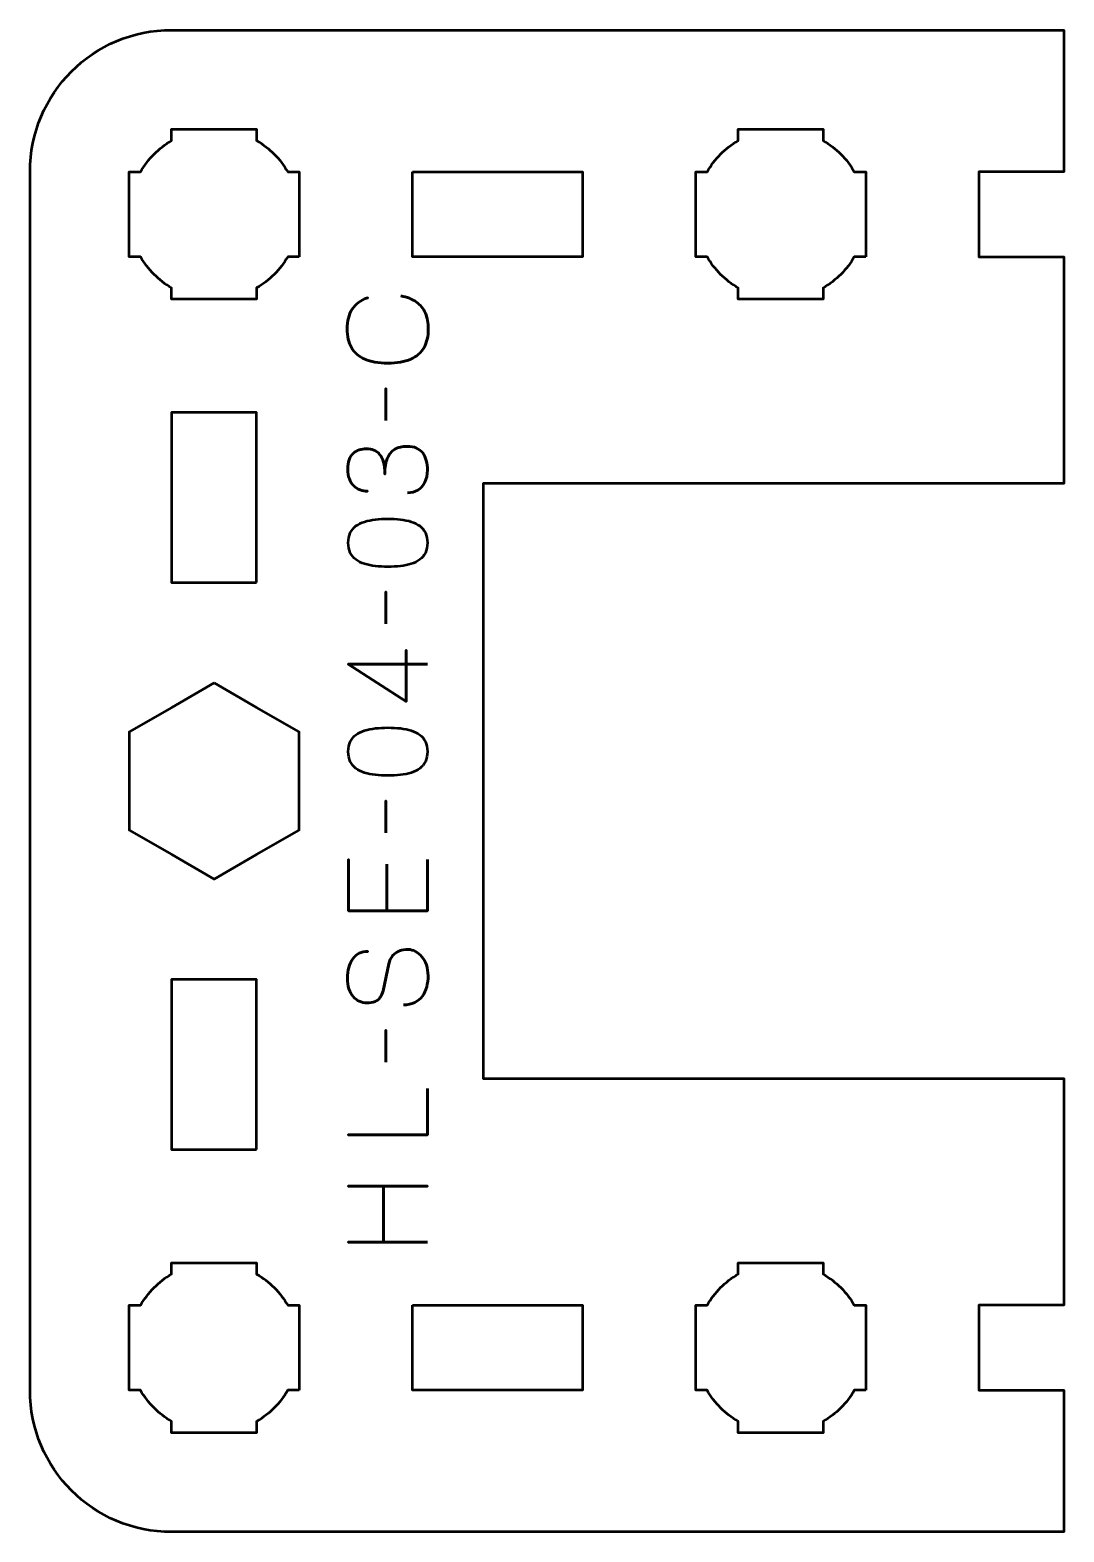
# Model space of a CAD drawing. Header units: centimetres. Extents: x -34.2 to 13.2, y -23.5 to -6.2.
# Drawn here: x -18.15 to -14.5, y -23.5 to -18.2 of the extents above; entities that cross this region are included whole.
import ezdxf

# ---------------------------------------------------------------- set-up
doc = ezdxf.new("R2010")
doc.units = ezdxf.units.CM
doc.header["$MEASUREMENT"] = 0
doc.layers.add('Layer 1', color=7, linetype='Continuous')

msp = doc.modelspace()

# ---------------------------------------------------------------- linework, layer by layer
at = {"layer": 'Layer 1', "lineweight": 53}
for points, knots in [([(-18.15001, -23.00009), (-18.14993, -23.27715), (-17.92686, -23.50003), (-17.64991, -23.50003), (-17.64991, -23.50003), (-17.64991, -23.50003), (-14.50006, -23.50003), (-14.50006, -23.50003), (-14.50006, -23.50003), (-14.50006, -23.50003), (-14.50006, -23.00008), (-14.50006, -23.00008), (-14.50006, -23.00008), (-14.50006, -23.00008), (-14.80005, -23.00008), (-14.80005, -23.00008), (-14.80005, -23.00008), (-14.80005, -23.00008), (-14.80005, -22.70008), (-14.80005, -22.70008), (-14.80005, -22.70008), (-14.80005, -22.70008), (-14.50006, -22.70008), (-14.50006, -22.70008), (-14.50006, -22.70008), (-14.50006, -22.70008), (-14.50006, -21.9), (-14.50006, -21.9), (-14.50006, -21.9), (-14.50006, -21.9), (-16.55001, -21.90001), (-16.55001, -21.90001), (-16.55001, -21.90001), (-16.55001, -21.90001), (-16.55001, -19.80002), (-16.55001, -19.80002), (-16.55001, -19.80002), (-16.55001, -19.80002), (-14.50006, -19.80001), (-14.50006, -19.80001), (-14.50006, -19.80001), (-14.50006, -19.80001), (-14.50006, -19.00008), (-14.50006, -19.00008), (-14.50006, -19.00008), (-14.50006, -19.00008), (-14.80005, -19.00008), (-14.80005, -19.00008), (-14.80005, -19.00008), (-14.80005, -19.00008), (-14.80005, -18.70008), (-14.80005, -18.70008), (-14.80005, -18.70008), (-14.80005, -18.70008), (-14.50006, -18.70008), (-14.50006, -18.70008), (-14.50006, -18.70008), (-14.50006, -18.70008), (-14.50006, -18.19999), (-14.50006, -18.19999), (-14.50006, -18.19999), (-14.50006, -18.19999), (-17.64991, -18.19999), (-17.64991, -18.19999), (-17.64991, -18.19999), (-17.92691, -18.19999), (-18.15001, -18.42308), (-18.15001, -18.70008), (-18.15001, -18.70008), (-18.15001, -18.70008), (-18.15001, -23.00009), (-18.15001, -23.00009)], [0, 0, 0, 0, 0.0555556, 0.0555556, 0.0555556, 0.0555556, 0.1111111, 0.1111111, 0.1111111, 0.1111111, 0.1666667, 0.1666667, 0.1666667, 0.1666667, 0.2222222, 0.2222222, 0.2222222, 0.2222222, 0.2777778, 0.2777778, 0.2777778, 0.2777778, 0.3333333, 0.3333333, 0.3333333, 0.3333333, 0.3888889, 0.3888889, 0.3888889, 0.3888889, 0.4444444, 0.4444444, 0.4444444, 0.4444444, 0.5, 0.5, 0.5, 0.5, 0.5555556, 0.5555556, 0.5555556, 0.5555556, 0.6111111, 0.6111111, 0.6111111, 0.6111111, 0.6666667, 0.6666667, 0.6666667, 0.6666667, 0.7222222, 0.7222222, 0.7222222, 0.7222222, 0.7777778, 0.7777778, 0.7777778, 0.7777778, 0.8333333, 0.8333333, 0.8333333, 0.8333333, 0.8888889, 0.8888889, 0.8888889, 0.8888889, 0.9444444, 0.9444444, 0.9444444, 0.9444444, 1, 1, 1, 1]), ([(-17.20006, -19.00008), (-17.20006, -19.00008), (-17.20006, -18.85156), (-17.20006, -18.85156), (-17.20006, -18.85156), (-17.20006, -18.85156), (-17.20004, -18.85001), (-17.20004, -18.85001), (-17.20004, -18.85001), (-17.20004, -18.85001), (-17.20006, -18.84846), (-17.20006, -18.84846), (-17.20006, -18.84846), (-17.20006, -18.84846), (-17.20006, -18.70008), (-17.20006, -18.70008), (-17.20006, -18.70008), (-17.20006, -18.70008), (-17.24015, -18.70008), (-17.24015, -18.70008), (-17.24015, -18.70008), (-17.2665, -18.65451), (-17.3045, -18.61653), (-17.35005, -18.59017), (-17.35005, -18.59017), (-17.35005, -18.59017), (-17.35005, -18.55008), (-17.35005, -18.55008), (-17.35005, -18.55008), (-17.35005, -18.55008), (-17.4941, -18.55008), (-17.4941, -18.55008), (-17.4941, -18.55008), (-17.4941, -18.55008), (-17.50004, -18.55002), (-17.50004, -18.55002), (-17.50004, -18.55002), (-17.50004, -18.55002), (-17.50598, -18.55008), (-17.50598, -18.55008), (-17.50598, -18.55008), (-17.50598, -18.55008), (-17.65005, -18.55008), (-17.65005, -18.55008), (-17.65005, -18.55008), (-17.65005, -18.55008), (-17.65005, -18.59015), (-17.65005, -18.59015), (-17.65005, -18.59015), (-17.69562, -18.61651), (-17.73361, -18.6545), (-17.75995, -18.70008), (-17.75995, -18.70008), (-17.75995, -18.70008), (-17.80005, -18.70008), (-17.80005, -18.70008), (-17.80005, -18.70008), (-17.80005, -18.70008), (-17.80005, -19.00008), (-17.80005, -19.00008), (-17.80005, -19.00008), (-17.80005, -19.00008), (-17.75986, -19.00008), (-17.75986, -19.00008), (-17.75986, -19.00008), (-17.73352, -19.04558), (-17.69556, -19.08352), (-17.65005, -19.10986), (-17.65005, -19.10986), (-17.65005, -19.10986), (-17.65005, -19.15007), (-17.65005, -19.15007), (-17.65005, -19.15007), (-17.65005, -19.15007), (-17.35005, -19.15007), (-17.35005, -19.15007), (-17.35005, -19.15007), (-17.35005, -19.15007), (-17.35005, -19.10984), (-17.35005, -19.10984), (-17.35005, -19.10984), (-17.30455, -19.0835), (-17.26659, -19.04557), (-17.24025, -19.00008), (-17.24025, -19.00008), (-17.24025, -19.00008), (-17.20006, -19.00008), (-17.20006, -19.00008)], [0, 0, 0, 0, 0.0454545, 0.0454545, 0.0454545, 0.0454545, 0.0909091, 0.0909091, 0.0909091, 0.0909091, 0.1363636, 0.1363636, 0.1363636, 0.1363636, 0.1818182, 0.1818182, 0.1818182, 0.1818182, 0.2272727, 0.2272727, 0.2272727, 0.2272727, 0.2727273, 0.2727273, 0.2727273, 0.2727273, 0.3181818, 0.3181818, 0.3181818, 0.3181818, 0.3636364, 0.3636364, 0.3636364, 0.3636364, 0.4090909, 0.4090909, 0.4090909, 0.4090909, 0.4545455, 0.4545455, 0.4545455, 0.4545455, 0.5, 0.5, 0.5, 0.5, 0.5454545, 0.5454545, 0.5454545, 0.5454545, 0.5909091, 0.5909091, 0.5909091, 0.5909091, 0.6363636, 0.6363636, 0.6363636, 0.6363636, 0.6818182, 0.6818182, 0.6818182, 0.6818182, 0.7272727, 0.7272727, 0.7272727, 0.7272727, 0.7727273, 0.7727273, 0.7727273, 0.7727273, 0.8181818, 0.8181818, 0.8181818, 0.8181818, 0.8636364, 0.8636364, 0.8636364, 0.8636364, 0.9090909, 0.9090909, 0.9090909, 0.9090909, 0.9545455, 0.9545455, 0.9545455, 0.9545455, 1, 1, 1, 1]), ([(-15.20006, -19.00008), (-15.20006, -19.00008), (-15.20006, -18.85156), (-15.20006, -18.85156), (-15.20006, -18.85156), (-15.20006, -18.85156), (-15.20004, -18.85001), (-15.20004, -18.85001), (-15.20004, -18.85001), (-15.20004, -18.85001), (-15.20006, -18.84846), (-15.20006, -18.84846), (-15.20006, -18.84846), (-15.20006, -18.84846), (-15.20006, -18.70008), (-15.20006, -18.70008), (-15.20006, -18.70008), (-15.20006, -18.70008), (-15.24015, -18.70008), (-15.24015, -18.70008), (-15.24015, -18.70008), (-15.2665, -18.65451), (-15.3045, -18.61653), (-15.35005, -18.59017), (-15.35005, -18.59017), (-15.35005, -18.59017), (-15.35005, -18.55008), (-15.35005, -18.55008), (-15.35005, -18.55008), (-15.35005, -18.55008), (-15.4941, -18.55008), (-15.4941, -18.55008), (-15.4941, -18.55008), (-15.4941, -18.55008), (-15.50004, -18.55002), (-15.50004, -18.55002), (-15.50004, -18.55002), (-15.50004, -18.55002), (-15.50598, -18.55008), (-15.50598, -18.55008), (-15.50598, -18.55008), (-15.50598, -18.55008), (-15.65005, -18.55008), (-15.65005, -18.55008), (-15.65005, -18.55008), (-15.65005, -18.55008), (-15.65005, -18.59015), (-15.65005, -18.59015), (-15.65005, -18.59015), (-15.69562, -18.61651), (-15.73361, -18.6545), (-15.75995, -18.70008), (-15.75995, -18.70008), (-15.75995, -18.70008), (-15.80005, -18.70008), (-15.80005, -18.70008), (-15.80005, -18.70008), (-15.80005, -18.70008), (-15.80005, -19.00008), (-15.80005, -19.00008), (-15.80005, -19.00008), (-15.80005, -19.00008), (-15.75986, -19.00008), (-15.75986, -19.00008), (-15.75986, -19.00008), (-15.73352, -19.04558), (-15.69556, -19.08352), (-15.65005, -19.10986), (-15.65005, -19.10986), (-15.65005, -19.10986), (-15.65005, -19.15007), (-15.65005, -19.15007), (-15.65005, -19.15007), (-15.65005, -19.15007), (-15.35005, -19.15007), (-15.35005, -19.15007), (-15.35005, -19.15007), (-15.35005, -19.15007), (-15.35005, -19.10984), (-15.35005, -19.10984), (-15.35005, -19.10984), (-15.30455, -19.0835), (-15.26659, -19.04557), (-15.24025, -19.00008), (-15.24025, -19.00008), (-15.24025, -19.00008), (-15.20006, -19.00008), (-15.20006, -19.00008)], [0, 0, 0, 0, 0.0454545, 0.0454545, 0.0454545, 0.0454545, 0.0909091, 0.0909091, 0.0909091, 0.0909091, 0.1363636, 0.1363636, 0.1363636, 0.1363636, 0.1818182, 0.1818182, 0.1818182, 0.1818182, 0.2272727, 0.2272727, 0.2272727, 0.2272727, 0.2727273, 0.2727273, 0.2727273, 0.2727273, 0.3181818, 0.3181818, 0.3181818, 0.3181818, 0.3636364, 0.3636364, 0.3636364, 0.3636364, 0.4090909, 0.4090909, 0.4090909, 0.4090909, 0.4545455, 0.4545455, 0.4545455, 0.4545455, 0.5, 0.5, 0.5, 0.5, 0.5454545, 0.5454545, 0.5454545, 0.5454545, 0.5909091, 0.5909091, 0.5909091, 0.5909091, 0.6363636, 0.6363636, 0.6363636, 0.6363636, 0.6818182, 0.6818182, 0.6818182, 0.6818182, 0.7272727, 0.7272727, 0.7272727, 0.7272727, 0.7727273, 0.7727273, 0.7727273, 0.7727273, 0.8181818, 0.8181818, 0.8181818, 0.8181818, 0.8636364, 0.8636364, 0.8636364, 0.8636364, 0.9090909, 0.9090909, 0.9090909, 0.9090909, 0.9545455, 0.9545455, 0.9545455, 0.9545455, 1, 1, 1, 1]), ([(-16.79996, -18.70008), (-16.79996, -18.70008), (-16.79996, -19.00009), (-16.79996, -19.00009), (-16.79996, -19.00009), (-16.79996, -19.00009), (-16.19997, -19.00009), (-16.19997, -19.00009), (-16.19997, -19.00009), (-16.19997, -19.00009), (-16.19997, -18.70008), (-16.19997, -18.70008), (-16.19997, -18.70008), (-16.19997, -18.70008), (-16.79996, -18.70008), (-16.79996, -18.70008)], [0, 0, 0, 0, 0.25, 0.25, 0.25, 0.25, 0.5, 0.5, 0.5, 0.5, 0.75, 0.75, 0.75, 0.75, 1, 1, 1, 1]), ([(-17.35008, -20.15008), (-17.35008, -20.15008), (-17.65009, -20.15008), (-17.65009, -20.15008), (-17.65009, -20.15008), (-17.65009, -20.15008), (-17.65009, -19.55009), (-17.65009, -19.55009), (-17.65009, -19.55009), (-17.65009, -19.55009), (-17.35008, -19.55009), (-17.35008, -19.55009), (-17.35008, -19.55009), (-17.35008, -19.55009), (-17.35008, -20.15008), (-17.35008, -20.15008)], [0, 0, 0, 0, 0.25, 0.25, 0.25, 0.25, 0.5, 0.5, 0.5, 0.5, 0.75, 0.75, 0.75, 0.75, 1, 1, 1, 1]), ([(-17.49999, -20.50363), (-17.49999, -20.50363), (-17.34998, -20.59023), (-17.34998, -20.59023), (-17.34998, -20.59023), (-17.34998, -20.59023), (-17.19999, -20.67683), (-17.19999, -20.67683), (-17.19999, -20.67683), (-17.19999, -20.67683), (-17.19999, -20.85004), (-17.19999, -20.85004), (-17.19999, -20.85004), (-17.19999, -20.85004), (-17.19999, -21.02325), (-17.19999, -21.02325), (-17.19999, -21.02325), (-17.19999, -21.02325), (-17.34998, -21.10985), (-17.34998, -21.10985), (-17.34998, -21.10985), (-17.34998, -21.10985), (-17.49999, -21.19645), (-17.49999, -21.19645), (-17.49999, -21.19645), (-17.49999, -21.19645), (-17.65, -21.10985), (-17.65, -21.10985), (-17.65, -21.10985), (-17.65, -21.10985), (-17.79999, -21.02325), (-17.79999, -21.02325), (-17.79999, -21.02325), (-17.79999, -21.02325), (-17.79999, -20.85004), (-17.79999, -20.85004), (-17.79999, -20.85004), (-17.79999, -20.85004), (-17.79999, -20.67683), (-17.79999, -20.67683), (-17.79999, -20.67683), (-17.79999, -20.67683), (-17.65, -20.59023), (-17.65, -20.59023), (-17.65, -20.59023), (-17.65, -20.59023), (-17.49999, -20.50363), (-17.49999, -20.50363)], [0, 0, 0, 0, 0.0833333, 0.0833333, 0.0833333, 0.0833333, 0.1666667, 0.1666667, 0.1666667, 0.1666667, 0.25, 0.25, 0.25, 0.25, 0.3333333, 0.3333333, 0.3333333, 0.3333333, 0.4166667, 0.4166667, 0.4166667, 0.4166667, 0.5, 0.5, 0.5, 0.5, 0.5833333, 0.5833333, 0.5833333, 0.5833333, 0.6666667, 0.6666667, 0.6666667, 0.6666667, 0.75, 0.75, 0.75, 0.75, 0.8333333, 0.8333333, 0.8333333, 0.8333333, 0.9166667, 0.9166667, 0.9166667, 0.9166667, 1, 1, 1, 1]), ([(-17.35008, -22.15008), (-17.35008, -22.15008), (-17.65009, -22.15008), (-17.65009, -22.15008), (-17.65009, -22.15008), (-17.65009, -22.15008), (-17.65009, -21.55009), (-17.65009, -21.55009), (-17.65009, -21.55009), (-17.65009, -21.55009), (-17.35008, -21.55009), (-17.35008, -21.55009), (-17.35008, -21.55009), (-17.35008, -21.55009), (-17.35008, -22.15008), (-17.35008, -22.15008)], [0, 0, 0, 0, 0.25, 0.25, 0.25, 0.25, 0.5, 0.5, 0.5, 0.5, 0.75, 0.75, 0.75, 0.75, 1, 1, 1, 1]), ([(-17.20006, -23.00008), (-17.20006, -23.00008), (-17.20006, -22.85156), (-17.20006, -22.85156), (-17.20006, -22.85156), (-17.20006, -22.85156), (-17.20004, -22.85001), (-17.20004, -22.85001), (-17.20004, -22.85001), (-17.20004, -22.85001), (-17.20006, -22.84846), (-17.20006, -22.84846), (-17.20006, -22.84846), (-17.20006, -22.84846), (-17.20006, -22.70008), (-17.20006, -22.70008), (-17.20006, -22.70008), (-17.20006, -22.70008), (-17.24015, -22.70008), (-17.24015, -22.70008), (-17.24015, -22.70008), (-17.2665, -22.65451), (-17.3045, -22.61653), (-17.35005, -22.59017), (-17.35005, -22.59017), (-17.35005, -22.59017), (-17.35005, -22.55008), (-17.35005, -22.55008), (-17.35005, -22.55008), (-17.35005, -22.55008), (-17.4941, -22.55008), (-17.4941, -22.55008), (-17.4941, -22.55008), (-17.4941, -22.55008), (-17.50004, -22.55002), (-17.50004, -22.55002), (-17.50004, -22.55002), (-17.50004, -22.55002), (-17.50598, -22.55008), (-17.50598, -22.55008), (-17.50598, -22.55008), (-17.50598, -22.55008), (-17.65005, -22.55008), (-17.65005, -22.55008), (-17.65005, -22.55008), (-17.65005, -22.55008), (-17.65005, -22.59015), (-17.65005, -22.59015), (-17.65005, -22.59015), (-17.69562, -22.61651), (-17.73361, -22.6545), (-17.75995, -22.70008), (-17.75995, -22.70008), (-17.75995, -22.70008), (-17.80005, -22.70008), (-17.80005, -22.70008), (-17.80005, -22.70008), (-17.80005, -22.70008), (-17.80005, -23.00008), (-17.80005, -23.00008), (-17.80005, -23.00008), (-17.80005, -23.00008), (-17.75986, -23.00008), (-17.75986, -23.00008), (-17.75986, -23.00008), (-17.73352, -23.04558), (-17.69556, -23.08352), (-17.65005, -23.10986), (-17.65005, -23.10986), (-17.65005, -23.10986), (-17.65005, -23.15007), (-17.65005, -23.15007), (-17.65005, -23.15007), (-17.65005, -23.15007), (-17.35005, -23.15007), (-17.35005, -23.15007), (-17.35005, -23.15007), (-17.35005, -23.15007), (-17.35005, -23.10984), (-17.35005, -23.10984), (-17.35005, -23.10984), (-17.30455, -23.0835), (-17.26659, -23.04557), (-17.24025, -23.00008), (-17.24025, -23.00008), (-17.24025, -23.00008), (-17.20006, -23.00008), (-17.20006, -23.00008)], [0, 0, 0, 0, 0.0454545, 0.0454545, 0.0454545, 0.0454545, 0.0909091, 0.0909091, 0.0909091, 0.0909091, 0.1363636, 0.1363636, 0.1363636, 0.1363636, 0.1818182, 0.1818182, 0.1818182, 0.1818182, 0.2272727, 0.2272727, 0.2272727, 0.2272727, 0.2727273, 0.2727273, 0.2727273, 0.2727273, 0.3181818, 0.3181818, 0.3181818, 0.3181818, 0.3636364, 0.3636364, 0.3636364, 0.3636364, 0.4090909, 0.4090909, 0.4090909, 0.4090909, 0.4545455, 0.4545455, 0.4545455, 0.4545455, 0.5, 0.5, 0.5, 0.5, 0.5454545, 0.5454545, 0.5454545, 0.5454545, 0.5909091, 0.5909091, 0.5909091, 0.5909091, 0.6363636, 0.6363636, 0.6363636, 0.6363636, 0.6818182, 0.6818182, 0.6818182, 0.6818182, 0.7272727, 0.7272727, 0.7272727, 0.7272727, 0.7727273, 0.7727273, 0.7727273, 0.7727273, 0.8181818, 0.8181818, 0.8181818, 0.8181818, 0.8636364, 0.8636364, 0.8636364, 0.8636364, 0.9090909, 0.9090909, 0.9090909, 0.9090909, 0.9545455, 0.9545455, 0.9545455, 0.9545455, 1, 1, 1, 1]), ([(-15.20006, -23.00008), (-15.20006, -23.00008), (-15.20006, -22.85156), (-15.20006, -22.85156), (-15.20006, -22.85156), (-15.20006, -22.85156), (-15.20004, -22.85001), (-15.20004, -22.85001), (-15.20004, -22.85001), (-15.20004, -22.85001), (-15.20006, -22.84846), (-15.20006, -22.84846), (-15.20006, -22.84846), (-15.20006, -22.84846), (-15.20006, -22.70008), (-15.20006, -22.70008), (-15.20006, -22.70008), (-15.20006, -22.70008), (-15.24015, -22.70008), (-15.24015, -22.70008), (-15.24015, -22.70008), (-15.2665, -22.65451), (-15.3045, -22.61653), (-15.35005, -22.59017), (-15.35005, -22.59017), (-15.35005, -22.59017), (-15.35005, -22.55008), (-15.35005, -22.55008), (-15.35005, -22.55008), (-15.35005, -22.55008), (-15.4941, -22.55008), (-15.4941, -22.55008), (-15.4941, -22.55008), (-15.4941, -22.55008), (-15.50004, -22.55002), (-15.50004, -22.55002), (-15.50004, -22.55002), (-15.50004, -22.55002), (-15.50598, -22.55008), (-15.50598, -22.55008), (-15.50598, -22.55008), (-15.50598, -22.55008), (-15.65005, -22.55008), (-15.65005, -22.55008), (-15.65005, -22.55008), (-15.65005, -22.55008), (-15.65005, -22.59015), (-15.65005, -22.59015), (-15.65005, -22.59015), (-15.69562, -22.61651), (-15.73361, -22.6545), (-15.75995, -22.70008), (-15.75995, -22.70008), (-15.75995, -22.70008), (-15.80005, -22.70008), (-15.80005, -22.70008), (-15.80005, -22.70008), (-15.80005, -22.70008), (-15.80005, -23.00008), (-15.80005, -23.00008), (-15.80005, -23.00008), (-15.80005, -23.00008), (-15.75986, -23.00008), (-15.75986, -23.00008), (-15.75986, -23.00008), (-15.73352, -23.04558), (-15.69556, -23.08352), (-15.65005, -23.10986), (-15.65005, -23.10986), (-15.65005, -23.10986), (-15.65005, -23.15007), (-15.65005, -23.15007), (-15.65005, -23.15007), (-15.65005, -23.15007), (-15.35005, -23.15007), (-15.35005, -23.15007), (-15.35005, -23.15007), (-15.35005, -23.15007), (-15.35005, -23.10984), (-15.35005, -23.10984), (-15.35005, -23.10984), (-15.30455, -23.0835), (-15.26659, -23.04557), (-15.24025, -23.00008), (-15.24025, -23.00008), (-15.24025, -23.00008), (-15.20006, -23.00008), (-15.20006, -23.00008)], [0, 0, 0, 0, 0.0454545, 0.0454545, 0.0454545, 0.0454545, 0.0909091, 0.0909091, 0.0909091, 0.0909091, 0.1363636, 0.1363636, 0.1363636, 0.1363636, 0.1818182, 0.1818182, 0.1818182, 0.1818182, 0.2272727, 0.2272727, 0.2272727, 0.2272727, 0.2727273, 0.2727273, 0.2727273, 0.2727273, 0.3181818, 0.3181818, 0.3181818, 0.3181818, 0.3636364, 0.3636364, 0.3636364, 0.3636364, 0.4090909, 0.4090909, 0.4090909, 0.4090909, 0.4545455, 0.4545455, 0.4545455, 0.4545455, 0.5, 0.5, 0.5, 0.5, 0.5454545, 0.5454545, 0.5454545, 0.5454545, 0.5909091, 0.5909091, 0.5909091, 0.5909091, 0.6363636, 0.6363636, 0.6363636, 0.6363636, 0.6818182, 0.6818182, 0.6818182, 0.6818182, 0.7272727, 0.7272727, 0.7272727, 0.7272727, 0.7727273, 0.7727273, 0.7727273, 0.7727273, 0.8181818, 0.8181818, 0.8181818, 0.8181818, 0.8636364, 0.8636364, 0.8636364, 0.8636364, 0.9090909, 0.9090909, 0.9090909, 0.9090909, 0.9545455, 0.9545455, 0.9545455, 0.9545455, 1, 1, 1, 1]), ([(-16.79996, -22.70008), (-16.79996, -22.70008), (-16.79996, -23.00009), (-16.79996, -23.00009), (-16.79996, -23.00009), (-16.79996, -23.00009), (-16.19997, -23.00009), (-16.19997, -23.00009), (-16.19997, -23.00009), (-16.19997, -23.00009), (-16.19997, -22.70008), (-16.19997, -22.70008), (-16.19997, -22.70008), (-16.19997, -22.70008), (-16.79996, -22.70008), (-16.79996, -22.70008)], [0, 0, 0, 0, 0.25, 0.25, 0.25, 0.25, 0.5, 0.5, 0.5, 0.5, 0.75, 0.75, 0.75, 0.75, 1, 1, 1, 1])]:
    msp.add_open_spline(points, degree=3, knots=knots, dxfattribs=at)
at = {"layer": 'Layer 1', "color": 5, "lineweight": 53}
for points, knots in [([(-16.84108, -19.13824), (-16.8189, -19.14238), (-16.80059, -19.14962), (-16.78623, -19.15977), (-16.78623, -19.15977), (-16.77194, -19.16999), (-16.76133, -19.18306), (-16.75441, -19.19897), (-16.75441, -19.19897), (-16.74749, -19.21481), (-16.744, -19.23344), (-16.74407, -19.25465), (-16.74407, -19.25465), (-16.744, -19.28046), (-16.74898, -19.30239), (-16.75914, -19.32037), (-16.75914, -19.32037), (-16.76922, -19.33835), (-16.78481, -19.35206), (-16.80596, -19.3615), (-16.80596, -19.3615), (-16.82711, -19.37094), (-16.85421, -19.37566), (-16.88726, -19.37573), (-16.88726, -19.37573), (-16.92018, -19.37566), (-16.94721, -19.37094), (-16.96836, -19.3615), (-16.96836, -19.3615), (-16.98951, -19.35206), (-17.00517, -19.33835), (-17.01532, -19.32037), (-17.01532, -19.32037), (-17.02547, -19.30239), (-17.03052, -19.28046), (-17.03045, -19.25465), (-17.03045, -19.25465), (-17.03052, -19.22704), (-17.02463, -19.20388), (-17.0128, -19.18526), (-17.0128, -19.18526), (-17.00096, -19.16669), (-16.98266, -19.15305), (-16.95789, -19.14445), (-16.95789, -19.14445), (-16.98266, -19.15305), (-17.00096, -19.16669), (-17.0128, -19.18526), (-17.0128, -19.18526), (-17.02463, -19.20388), (-17.03052, -19.22704), (-17.03045, -19.25465), (-17.03045, -19.25465), (-17.03052, -19.28046), (-17.02547, -19.30239), (-17.01532, -19.32037), (-17.01532, -19.32037), (-17.00517, -19.33835), (-16.98951, -19.35206), (-16.96836, -19.3615), (-16.96836, -19.3615), (-16.94721, -19.37094), (-16.92018, -19.37566), (-16.88726, -19.37573), (-16.88726, -19.37573), (-16.85421, -19.37566), (-16.82711, -19.37094), (-16.80596, -19.3615), (-16.80596, -19.3615), (-16.78481, -19.35206), (-16.76922, -19.33835), (-16.75914, -19.32037), (-16.75914, -19.32037), (-16.74898, -19.30239), (-16.744, -19.28046), (-16.74407, -19.25465), (-16.74407, -19.25465), (-16.744, -19.23344), (-16.74749, -19.21481), (-16.75441, -19.19897), (-16.75441, -19.19897), (-16.76133, -19.18306), (-16.77194, -19.16999), (-16.78623, -19.15977), (-16.78623, -19.15977), (-16.80059, -19.14962), (-16.8189, -19.14238), (-16.84108, -19.13824)], [0, 0, 0, 0, 0.0454545, 0.0454545, 0.0454545, 0.0454545, 0.0909091, 0.0909091, 0.0909091, 0.0909091, 0.1363636, 0.1363636, 0.1363636, 0.1363636, 0.1818182, 0.1818182, 0.1818182, 0.1818182, 0.2272727, 0.2272727, 0.2272727, 0.2272727, 0.2727273, 0.2727273, 0.2727273, 0.2727273, 0.3181818, 0.3181818, 0.3181818, 0.3181818, 0.3636364, 0.3636364, 0.3636364, 0.3636364, 0.4090909, 0.4090909, 0.4090909, 0.4090909, 0.4545455, 0.4545455, 0.4545455, 0.4545455, 0.5, 0.5, 0.5, 0.5, 0.5454545, 0.5454545, 0.5454545, 0.5454545, 0.5909091, 0.5909091, 0.5909091, 0.5909091, 0.6363636, 0.6363636, 0.6363636, 0.6363636, 0.6818182, 0.6818182, 0.6818182, 0.6818182, 0.7272727, 0.7272727, 0.7272727, 0.7272727, 0.7727273, 0.7727273, 0.7727273, 0.7727273, 0.8181818, 0.8181818, 0.8181818, 0.8181818, 0.8636364, 0.8636364, 0.8636364, 0.8636364, 0.9090909, 0.9090909, 0.9090909, 0.9090909, 0.9545455, 0.9545455, 0.9545455, 0.9545455, 1, 1, 1, 1]), ([(-16.89347, -19.57752), (-16.89347, -19.57752), (-16.89347, -19.46459), (-16.89347, -19.46459), (-16.89347, -19.46459), (-16.89347, -19.46459), (-16.89347, -19.57752), (-16.89347, -19.57752)], [0, 0, 0, 0, 0.5, 0.5, 0.5, 0.5, 1, 1, 1, 1]), ([(-16.81741, -19.83286), (-16.80344, -19.83279), (-16.79128, -19.82956), (-16.78074, -19.82316), (-16.78074, -19.82316), (-16.77026, -19.81676), (-16.76205, -19.80764), (-16.75616, -19.79574), (-16.75616, -19.79574), (-16.75027, -19.78383), (-16.7473, -19.76954), (-16.74717, -19.75292), (-16.74717, -19.75292), (-16.74717, -19.74044), (-16.74846, -19.72912), (-16.75118, -19.71883), (-16.75118, -19.71883), (-16.7539, -19.70862), (-16.7581, -19.69982), (-16.76386, -19.69238), (-16.76386, -19.69238), (-16.76961, -19.68494), (-16.77705, -19.67925), (-16.78611, -19.67518), (-16.78611, -19.67518), (-16.79522, -19.67117), (-16.80616, -19.66916), (-16.81896, -19.6691), (-16.81896, -19.6691), (-16.83604, -19.66903), (-16.85046, -19.67253), (-16.86217, -19.67945), (-16.86217, -19.67945), (-16.87387, -19.68637), (-16.88267, -19.6971), (-16.88868, -19.71153), (-16.88868, -19.71153), (-16.8947, -19.72595), (-16.89774, -19.74445), (-16.89774, -19.76689), (-16.89774, -19.76689), (-16.89767, -19.75014), (-16.89922, -19.7361), (-16.90239, -19.72466), (-16.90239, -19.72466), (-16.90556, -19.71327), (-16.91003, -19.70415), (-16.91585, -19.6973), (-16.91585, -19.6973), (-16.9216, -19.69044), (-16.92846, -19.68546), (-16.93635, -19.68249), (-16.93635, -19.68249), (-16.94418, -19.67945), (-16.95278, -19.67796), (-16.96216, -19.67802), (-16.96216, -19.67802), (-16.97153, -19.67796), (-16.9802, -19.67925), (-16.98822, -19.68184), (-16.98822, -19.68184), (-16.99624, -19.68436), (-17.00329, -19.6885), (-17.0093, -19.69413), (-17.0093, -19.69413), (-17.01532, -19.69975), (-17.02004, -19.70719), (-17.0234, -19.71631), (-17.0234, -19.71631), (-17.02677, -19.7255), (-17.02845, -19.73669), (-17.02851, -19.74981), (-17.02851, -19.74981), (-17.02845, -19.76288), (-17.02651, -19.77433), (-17.02276, -19.78403), (-17.02276, -19.78403), (-17.01901, -19.79379), (-17.0139, -19.80181), (-17.00736, -19.80828), (-17.00736, -19.80828), (-17.00083, -19.81469), (-16.99339, -19.81947), (-16.98499, -19.82264), (-16.98499, -19.82264), (-16.97658, -19.82587), (-16.96765, -19.82743), (-16.95827, -19.82743), (-16.95827, -19.82743), (-16.96765, -19.82743), (-16.97658, -19.82587), (-16.98499, -19.82264), (-16.98499, -19.82264), (-16.99339, -19.81947), (-17.00083, -19.81469), (-17.00736, -19.80828), (-17.00736, -19.80828), (-17.0139, -19.80181), (-17.01901, -19.79379), (-17.02276, -19.78403), (-17.02276, -19.78403), (-17.02651, -19.77433), (-17.02845, -19.76288), (-17.02851, -19.74981), (-17.02851, -19.74981), (-17.02845, -19.73669), (-17.02677, -19.7255), (-17.0234, -19.71631), (-17.0234, -19.71631), (-17.02004, -19.70719), (-17.01532, -19.69975), (-17.0093, -19.69413), (-17.0093, -19.69413), (-17.00329, -19.6885), (-16.99624, -19.68436), (-16.98822, -19.68184), (-16.98822, -19.68184), (-16.9802, -19.67925), (-16.97153, -19.67796), (-16.96216, -19.67802), (-16.96216, -19.67802), (-16.95278, -19.67796), (-16.94418, -19.67945), (-16.93635, -19.68249), (-16.93635, -19.68249), (-16.92846, -19.68546), (-16.9216, -19.69044), (-16.91585, -19.6973), (-16.91585, -19.6973), (-16.91003, -19.70415), (-16.90556, -19.71327), (-16.90239, -19.72466), (-16.90239, -19.72466), (-16.89922, -19.7361), (-16.89767, -19.75014), (-16.89774, -19.76689), (-16.89774, -19.76689), (-16.89774, -19.74445), (-16.8947, -19.72595), (-16.88868, -19.71153), (-16.88868, -19.71153), (-16.88267, -19.6971), (-16.87387, -19.68637), (-16.86217, -19.67945), (-16.86217, -19.67945), (-16.85046, -19.67253), (-16.83604, -19.66903), (-16.81896, -19.6691), (-16.81896, -19.6691), (-16.80616, -19.66916), (-16.79522, -19.67117), (-16.78611, -19.67518), (-16.78611, -19.67518), (-16.77705, -19.67925), (-16.76961, -19.68494), (-16.76386, -19.69238), (-16.76386, -19.69238), (-16.7581, -19.69982), (-16.7539, -19.70862), (-16.75118, -19.71883), (-16.75118, -19.71883), (-16.74846, -19.72912), (-16.74717, -19.74044), (-16.74717, -19.75292), (-16.74717, -19.75292), (-16.7473, -19.76954), (-16.75027, -19.78383), (-16.75616, -19.79574), (-16.75616, -19.79574), (-16.76205, -19.80764), (-16.77026, -19.81676), (-16.78074, -19.82316), (-16.78074, -19.82316), (-16.79128, -19.82956), (-16.80344, -19.83279), (-16.81741, -19.83286)], [0, 0, 0, 0, 0.0227273, 0.0227273, 0.0227273, 0.0227273, 0.0454545, 0.0454545, 0.0454545, 0.0454545, 0.0681818, 0.0681818, 0.0681818, 0.0681818, 0.0909091, 0.0909091, 0.0909091, 0.0909091, 0.1136364, 0.1136364, 0.1136364, 0.1136364, 0.1363636, 0.1363636, 0.1363636, 0.1363636, 0.1590909, 0.1590909, 0.1590909, 0.1590909, 0.1818182, 0.1818182, 0.1818182, 0.1818182, 0.2045455, 0.2045455, 0.2045455, 0.2045455, 0.2272727, 0.2272727, 0.2272727, 0.2272727, 0.25, 0.25, 0.25, 0.25, 0.2727273, 0.2727273, 0.2727273, 0.2727273, 0.2954545, 0.2954545, 0.2954545, 0.2954545, 0.3181818, 0.3181818, 0.3181818, 0.3181818, 0.3409091, 0.3409091, 0.3409091, 0.3409091, 0.3636364, 0.3636364, 0.3636364, 0.3636364, 0.3863636, 0.3863636, 0.3863636, 0.3863636, 0.4090909, 0.4090909, 0.4090909, 0.4090909, 0.4318182, 0.4318182, 0.4318182, 0.4318182, 0.4545455, 0.4545455, 0.4545455, 0.4545455, 0.4772727, 0.4772727, 0.4772727, 0.4772727, 0.5, 0.5, 0.5, 0.5, 0.5227273, 0.5227273, 0.5227273, 0.5227273, 0.5454545, 0.5454545, 0.5454545, 0.5454545, 0.5681818, 0.5681818, 0.5681818, 0.5681818, 0.5909091, 0.5909091, 0.5909091, 0.5909091, 0.6136364, 0.6136364, 0.6136364, 0.6136364, 0.6363636, 0.6363636, 0.6363636, 0.6363636, 0.6590909, 0.6590909, 0.6590909, 0.6590909, 0.6818182, 0.6818182, 0.6818182, 0.6818182, 0.7045455, 0.7045455, 0.7045455, 0.7045455, 0.7272727, 0.7272727, 0.7272727, 0.7272727, 0.75, 0.75, 0.75, 0.75, 0.7727273, 0.7727273, 0.7727273, 0.7727273, 0.7954545, 0.7954545, 0.7954545, 0.7954545, 0.8181818, 0.8181818, 0.8181818, 0.8181818, 0.8409091, 0.8409091, 0.8409091, 0.8409091, 0.8636364, 0.8636364, 0.8636364, 0.8636364, 0.8863636, 0.8863636, 0.8863636, 0.8863636, 0.9090909, 0.9090909, 0.9090909, 0.9090909, 0.9318182, 0.9318182, 0.9318182, 0.9318182, 0.9545455, 0.9545455, 0.9545455, 0.9545455, 0.9772727, 0.9772727, 0.9772727, 0.9772727, 1, 1, 1, 1]), ([(-16.74717, -20.00942), (-16.74723, -19.99584), (-16.74963, -19.98413), (-16.75428, -19.97437), (-16.75428, -19.97437), (-16.75894, -19.96467), (-16.7656, -19.95658), (-16.77408, -19.95011), (-16.77408, -19.95011), (-16.78261, -19.94371), (-16.7927, -19.93867), (-16.80434, -19.93491), (-16.80434, -19.93491), (-16.81599, -19.93123), (-16.82873, -19.92858), (-16.8427, -19.92709), (-16.8427, -19.92709), (-16.85667, -19.92554), (-16.87135, -19.92476), (-16.88687, -19.92483), (-16.88687, -19.92483), (-16.90233, -19.92476), (-16.91701, -19.92554), (-16.93092, -19.92709), (-16.93092, -19.92709), (-16.94482, -19.92858), (-16.95763, -19.93123), (-16.96927, -19.93491), (-16.96927, -19.93491), (-16.98085, -19.93867), (-16.99094, -19.94371), (-16.99954, -19.95011), (-16.99954, -19.95011), (-17.00808, -19.95658), (-17.01474, -19.96467), (-17.01939, -19.97437), (-17.01939, -19.97437), (-17.02412, -19.98413), (-17.02651, -19.99584), (-17.02657, -20.00942), (-17.02657, -20.00942), (-17.02651, -20.023), (-17.02412, -20.03471), (-17.01939, -20.04448), (-17.01939, -20.04448), (-17.01474, -20.05418), (-17.00808, -20.06226), (-16.99954, -20.06873), (-16.99954, -20.06873), (-16.99094, -20.07513), (-16.98085, -20.08018), (-16.96927, -20.08393), (-16.96927, -20.08393), (-16.95763, -20.08762), (-16.94482, -20.09027), (-16.93092, -20.09176), (-16.93092, -20.09176), (-16.91701, -20.09331), (-16.90233, -20.09408), (-16.88687, -20.09402), (-16.88687, -20.09402), (-16.87135, -20.09408), (-16.85667, -20.09331), (-16.8427, -20.09176), (-16.8427, -20.09176), (-16.82873, -20.09027), (-16.81599, -20.08762), (-16.80434, -20.08393), (-16.80434, -20.08393), (-16.7927, -20.08018), (-16.78261, -20.07513), (-16.77408, -20.06873), (-16.77408, -20.06873), (-16.7656, -20.06226), (-16.75894, -20.05418), (-16.75428, -20.04448), (-16.75428, -20.04448), (-16.74963, -20.03471), (-16.74723, -20.023), (-16.74717, -20.00942)], [0, 0, 0, 0, 0.05, 0.05, 0.05, 0.05, 0.1, 0.1, 0.1, 0.1, 0.15, 0.15, 0.15, 0.15, 0.2, 0.2, 0.2, 0.2, 0.25, 0.25, 0.25, 0.25, 0.3, 0.3, 0.3, 0.3, 0.35, 0.35, 0.35, 0.35, 0.4, 0.4, 0.4, 0.4, 0.45, 0.45, 0.45, 0.45, 0.5, 0.5, 0.5, 0.5, 0.55, 0.55, 0.55, 0.55, 0.6, 0.6, 0.6, 0.6, 0.65, 0.65, 0.65, 0.65, 0.7, 0.7, 0.7, 0.7, 0.75, 0.75, 0.75, 0.75, 0.8, 0.8, 0.8, 0.8, 0.85, 0.85, 0.85, 0.85, 0.9, 0.9, 0.9, 0.9, 0.95, 0.95, 0.95, 0.95, 1, 1, 1, 1]), ([(-16.74717, -20.00942), (-16.74723, -19.99584), (-16.74963, -19.98413), (-16.75428, -19.97437), (-16.75428, -19.97437), (-16.75894, -19.96467), (-16.7656, -19.95658), (-16.77408, -19.95011), (-16.77408, -19.95011), (-16.78261, -19.94371), (-16.7927, -19.93867), (-16.80434, -19.93491), (-16.80434, -19.93491), (-16.81599, -19.93123), (-16.82873, -19.92858), (-16.8427, -19.92709), (-16.8427, -19.92709), (-16.85667, -19.92554), (-16.87135, -19.92476), (-16.88687, -19.92483), (-16.88687, -19.92483), (-16.90233, -19.92476), (-16.91701, -19.92554), (-16.93092, -19.92709), (-16.93092, -19.92709), (-16.94482, -19.92858), (-16.95763, -19.93123), (-16.96927, -19.93491), (-16.96927, -19.93491), (-16.98085, -19.93867), (-16.99094, -19.94371), (-16.99954, -19.95011), (-16.99954, -19.95011), (-17.00808, -19.95658), (-17.01474, -19.96467), (-17.01939, -19.97437), (-17.01939, -19.97437), (-17.02412, -19.98413), (-17.02651, -19.99584), (-17.02657, -20.00942), (-17.02657, -20.00942), (-17.02651, -20.023), (-17.02412, -20.03471), (-17.01939, -20.04448), (-17.01939, -20.04448), (-17.01474, -20.05418), (-17.00808, -20.06226), (-16.99954, -20.06873), (-16.99954, -20.06873), (-16.99094, -20.07513), (-16.98085, -20.08018), (-16.96927, -20.08393), (-16.96927, -20.08393), (-16.95763, -20.08762), (-16.94482, -20.09027), (-16.93092, -20.09176), (-16.93092, -20.09176), (-16.91701, -20.09331), (-16.90233, -20.09408), (-16.88687, -20.09402), (-16.88687, -20.09402), (-16.87135, -20.09408), (-16.85667, -20.09331), (-16.8427, -20.09176), (-16.8427, -20.09176), (-16.82873, -20.09027), (-16.81599, -20.08762), (-16.80434, -20.08393), (-16.80434, -20.08393), (-16.7927, -20.08018), (-16.78261, -20.07513), (-16.77408, -20.06873), (-16.77408, -20.06873), (-16.7656, -20.06226), (-16.75894, -20.05418), (-16.75428, -20.04448), (-16.75428, -20.04448), (-16.74963, -20.03471), (-16.74723, -20.023), (-16.74717, -20.00942)], [0, 0, 0, 0, 0.05, 0.05, 0.05, 0.05, 0.1, 0.1, 0.1, 0.1, 0.15, 0.15, 0.15, 0.15, 0.2, 0.2, 0.2, 0.2, 0.25, 0.25, 0.25, 0.25, 0.3, 0.3, 0.3, 0.3, 0.35, 0.35, 0.35, 0.35, 0.4, 0.4, 0.4, 0.4, 0.45, 0.45, 0.45, 0.45, 0.5, 0.5, 0.5, 0.5, 0.55, 0.55, 0.55, 0.55, 0.6, 0.6, 0.6, 0.6, 0.65, 0.65, 0.65, 0.65, 0.7, 0.7, 0.7, 0.7, 0.75, 0.75, 0.75, 0.75, 0.8, 0.8, 0.8, 0.8, 0.85, 0.85, 0.85, 0.85, 0.9, 0.9, 0.9, 0.9, 0.95, 0.95, 0.95, 0.95, 1, 1, 1, 1]), ([(-16.89347, -20.29581), (-16.89347, -20.29581), (-16.89347, -20.18288), (-16.89347, -20.18288), (-16.89347, -20.18288), (-16.89347, -20.18288), (-16.89347, -20.29581), (-16.89347, -20.29581)], [0, 0, 0, 0, 0.5, 0.5, 0.5, 0.5, 1, 1, 1, 1]), ([(-16.74717, -20.43784), (-16.74717, -20.43784), (-17.02696, -20.43784), (-17.02696, -20.43784), (-17.02696, -20.43784), (-17.02696, -20.43784), (-16.82168, -20.56978), (-16.82168, -20.56978), (-16.82168, -20.56978), (-16.82168, -20.56978), (-16.82168, -20.38817), (-16.82168, -20.38817), (-16.82168, -20.38817), (-16.82168, -20.38817), (-16.82168, -20.56978), (-16.82168, -20.56978), (-16.82168, -20.56978), (-16.82168, -20.56978), (-17.02696, -20.43784), (-17.02696, -20.43784), (-17.02696, -20.43784), (-17.02696, -20.43784), (-16.74717, -20.43784), (-16.74717, -20.43784)], [0, 0, 0, 0, 0.1666667, 0.1666667, 0.1666667, 0.1666667, 0.3333333, 0.3333333, 0.3333333, 0.3333333, 0.5, 0.5, 0.5, 0.5, 0.6666667, 0.6666667, 0.6666667, 0.6666667, 0.8333333, 0.8333333, 0.8333333, 0.8333333, 1, 1, 1, 1]), ([(-16.74717, -20.74634), (-16.74723, -20.73276), (-16.74963, -20.72105), (-16.75428, -20.71129), (-16.75428, -20.71129), (-16.75894, -20.70159), (-16.7656, -20.6935), (-16.77408, -20.68703), (-16.77408, -20.68703), (-16.78261, -20.68063), (-16.7927, -20.67559), (-16.80434, -20.67183), (-16.80434, -20.67183), (-16.81599, -20.66815), (-16.82873, -20.6655), (-16.8427, -20.66401), (-16.8427, -20.66401), (-16.85667, -20.66246), (-16.87135, -20.66168), (-16.88687, -20.66175), (-16.88687, -20.66175), (-16.90233, -20.66168), (-16.91701, -20.66246), (-16.93092, -20.66401), (-16.93092, -20.66401), (-16.94482, -20.6655), (-16.95763, -20.66815), (-16.96927, -20.67183), (-16.96927, -20.67183), (-16.98085, -20.67559), (-16.99094, -20.68063), (-16.99954, -20.68703), (-16.99954, -20.68703), (-17.00808, -20.6935), (-17.01474, -20.70159), (-17.01939, -20.71129), (-17.01939, -20.71129), (-17.02412, -20.72105), (-17.02651, -20.73276), (-17.02657, -20.74634), (-17.02657, -20.74634), (-17.02651, -20.75992), (-17.02412, -20.77163), (-17.01939, -20.7814), (-17.01939, -20.7814), (-17.01474, -20.7911), (-17.00808, -20.79918), (-16.99954, -20.80565), (-16.99954, -20.80565), (-16.99094, -20.81205), (-16.98085, -20.8171), (-16.96927, -20.82085), (-16.96927, -20.82085), (-16.95763, -20.82454), (-16.94482, -20.82719), (-16.93092, -20.82868), (-16.93092, -20.82868), (-16.91701, -20.83023), (-16.90233, -20.831), (-16.88687, -20.83094), (-16.88687, -20.83094), (-16.87135, -20.831), (-16.85667, -20.83023), (-16.8427, -20.82868), (-16.8427, -20.82868), (-16.82873, -20.82719), (-16.81599, -20.82454), (-16.80434, -20.82085), (-16.80434, -20.82085), (-16.7927, -20.8171), (-16.78261, -20.81205), (-16.77408, -20.80565), (-16.77408, -20.80565), (-16.7656, -20.79918), (-16.75894, -20.7911), (-16.75428, -20.7814), (-16.75428, -20.7814), (-16.74963, -20.77163), (-16.74723, -20.75992), (-16.74717, -20.74634)], [0, 0, 0, 0, 0.05, 0.05, 0.05, 0.05, 0.1, 0.1, 0.1, 0.1, 0.15, 0.15, 0.15, 0.15, 0.2, 0.2, 0.2, 0.2, 0.25, 0.25, 0.25, 0.25, 0.3, 0.3, 0.3, 0.3, 0.35, 0.35, 0.35, 0.35, 0.4, 0.4, 0.4, 0.4, 0.45, 0.45, 0.45, 0.45, 0.5, 0.5, 0.5, 0.5, 0.55, 0.55, 0.55, 0.55, 0.6, 0.6, 0.6, 0.6, 0.65, 0.65, 0.65, 0.65, 0.7, 0.7, 0.7, 0.7, 0.75, 0.75, 0.75, 0.75, 0.8, 0.8, 0.8, 0.8, 0.85, 0.85, 0.85, 0.85, 0.9, 0.9, 0.9, 0.9, 0.95, 0.95, 0.95, 0.95, 1, 1, 1, 1]), ([(-16.74717, -20.74634), (-16.74723, -20.73276), (-16.74963, -20.72105), (-16.75428, -20.71129), (-16.75428, -20.71129), (-16.75894, -20.70159), (-16.7656, -20.6935), (-16.77408, -20.68703), (-16.77408, -20.68703), (-16.78261, -20.68063), (-16.7927, -20.67559), (-16.80434, -20.67183), (-16.80434, -20.67183), (-16.81599, -20.66815), (-16.82873, -20.6655), (-16.8427, -20.66401), (-16.8427, -20.66401), (-16.85667, -20.66246), (-16.87135, -20.66168), (-16.88687, -20.66175), (-16.88687, -20.66175), (-16.90233, -20.66168), (-16.91701, -20.66246), (-16.93092, -20.66401), (-16.93092, -20.66401), (-16.94482, -20.6655), (-16.95763, -20.66815), (-16.96927, -20.67183), (-16.96927, -20.67183), (-16.98085, -20.67559), (-16.99094, -20.68063), (-16.99954, -20.68703), (-16.99954, -20.68703), (-17.00808, -20.6935), (-17.01474, -20.70159), (-17.01939, -20.71129), (-17.01939, -20.71129), (-17.02412, -20.72105), (-17.02651, -20.73276), (-17.02657, -20.74634), (-17.02657, -20.74634), (-17.02651, -20.75992), (-17.02412, -20.77163), (-17.01939, -20.7814), (-17.01939, -20.7814), (-17.01474, -20.7911), (-17.00808, -20.79918), (-16.99954, -20.80565), (-16.99954, -20.80565), (-16.99094, -20.81205), (-16.98085, -20.8171), (-16.96927, -20.82085), (-16.96927, -20.82085), (-16.95763, -20.82454), (-16.94482, -20.82719), (-16.93092, -20.82868), (-16.93092, -20.82868), (-16.91701, -20.83023), (-16.90233, -20.831), (-16.88687, -20.83094), (-16.88687, -20.83094), (-16.87135, -20.831), (-16.85667, -20.83023), (-16.8427, -20.82868), (-16.8427, -20.82868), (-16.82873, -20.82719), (-16.81599, -20.82454), (-16.80434, -20.82085), (-16.80434, -20.82085), (-16.7927, -20.8171), (-16.78261, -20.81205), (-16.77408, -20.80565), (-16.77408, -20.80565), (-16.7656, -20.79918), (-16.75894, -20.7911), (-16.75428, -20.7814), (-16.75428, -20.7814), (-16.74963, -20.77163), (-16.74723, -20.75992), (-16.74717, -20.74634)], [0, 0, 0, 0, 0.05, 0.05, 0.05, 0.05, 0.1, 0.1, 0.1, 0.1, 0.15, 0.15, 0.15, 0.15, 0.2, 0.2, 0.2, 0.2, 0.25, 0.25, 0.25, 0.25, 0.3, 0.3, 0.3, 0.3, 0.35, 0.35, 0.35, 0.35, 0.4, 0.4, 0.4, 0.4, 0.45, 0.45, 0.45, 0.45, 0.5, 0.5, 0.5, 0.5, 0.55, 0.55, 0.55, 0.55, 0.6, 0.6, 0.6, 0.6, 0.65, 0.65, 0.65, 0.65, 0.7, 0.7, 0.7, 0.7, 0.75, 0.75, 0.75, 0.75, 0.8, 0.8, 0.8, 0.8, 0.85, 0.85, 0.85, 0.85, 0.9, 0.9, 0.9, 0.9, 0.95, 0.95, 0.95, 0.95, 1, 1, 1, 1]), ([(-16.89347, -21.03273), (-16.89347, -21.03273), (-16.89347, -20.9198), (-16.89347, -20.9198), (-16.89347, -20.9198), (-16.89347, -20.9198), (-16.89347, -21.03273), (-16.89347, -21.03273)], [0, 0, 0, 0, 0.5, 0.5, 0.5, 0.5, 1, 1, 1, 1]), ([(-16.74717, -21.12741), (-16.74717, -21.12741), (-16.74717, -21.30825), (-16.74717, -21.30825), (-16.74717, -21.30825), (-16.74717, -21.30825), (-17.02541, -21.30825), (-17.02541, -21.30825), (-17.02541, -21.30825), (-17.02541, -21.30825), (-17.02541, -21.12741), (-17.02541, -21.12741), (-17.02541, -21.12741), (-17.02541, -21.12741), (-17.02541, -21.30825), (-17.02541, -21.30825), (-17.02541, -21.30825), (-17.02541, -21.30825), (-16.74717, -21.30825), (-16.74717, -21.30825), (-16.74717, -21.30825), (-16.74717, -21.30825), (-16.74717, -21.12741), (-16.74717, -21.12741)], [0, 0, 0, 0, 0.1666667, 0.1666667, 0.1666667, 0.1666667, 0.3333333, 0.3333333, 0.3333333, 0.3333333, 0.5, 0.5, 0.5, 0.5, 0.6666667, 0.6666667, 0.6666667, 0.6666667, 0.8333333, 0.8333333, 0.8333333, 0.8333333, 1, 1, 1, 1]), ([(-16.89036, -21.14294), (-16.89036, -21.14294), (-16.89036, -21.30825), (-16.89036, -21.30825), (-16.89036, -21.30825), (-16.89036, -21.30825), (-16.89036, -21.14294), (-16.89036, -21.14294)], [0, 0, 0, 0, 0.5, 0.5, 0.5, 0.5, 1, 1, 1, 1]), ([(-16.83177, -21.64004), (-16.81624, -21.63991), (-16.80299, -21.63719), (-16.79199, -21.63176), (-16.79199, -21.63176), (-16.78093, -21.62639), (-16.77194, -21.61889), (-16.76502, -21.60945), (-16.76502, -21.60945), (-16.75804, -21.59994), (-16.75293, -21.58901), (-16.74969, -21.57666), (-16.74969, -21.57666), (-16.74639, -21.56437), (-16.74478, -21.55117), (-16.74484, -21.5372), (-16.74484, -21.5372), (-16.74491, -21.5231), (-16.74698, -21.51043), (-16.75092, -21.49911), (-16.75092, -21.49911), (-16.75487, -21.48786), (-16.76017, -21.47822), (-16.76683, -21.47013), (-16.76683, -21.47013), (-16.77349, -21.46211), (-16.78093, -21.45591), (-16.78921, -21.45151), (-16.78921, -21.45151), (-16.79749, -21.44711), (-16.80596, -21.44478), (-16.81469, -21.44446), (-16.81469, -21.44446), (-16.82614, -21.44407), (-16.83662, -21.44575), (-16.84606, -21.44944), (-16.84606, -21.44944), (-16.8555, -21.45312), (-16.86339, -21.45882), (-16.86986, -21.46651), (-16.86986, -21.46651), (-16.87633, -21.47414), (-16.88086, -21.48378), (-16.88338, -21.49529), (-16.88338, -21.49529), (-16.88338, -21.49529), (-16.90395, -21.59037), (-16.90395, -21.59037), (-16.90395, -21.59037), (-16.90582, -21.59929), (-16.90899, -21.60699), (-16.91339, -21.61333), (-16.91339, -21.61333), (-16.91785, -21.61967), (-16.924, -21.62458), (-16.93189, -21.62794), (-16.93189, -21.62794), (-16.93971, -21.63131), (-16.94967, -21.63305), (-16.96177, -21.63305), (-16.96177, -21.63305), (-16.97095, -21.63305), (-16.97962, -21.63118), (-16.98777, -21.62736), (-16.98777, -21.62736), (-16.99592, -21.62361), (-17.0031, -21.61805), (-17.00937, -21.61074), (-17.00937, -21.61074), (-17.01571, -21.60343), (-17.02062, -21.59438), (-17.02418, -21.58364), (-17.02418, -21.58364), (-17.0278, -21.57284), (-17.02961, -21.56049), (-17.02968, -21.54652), (-17.02968, -21.54652), (-17.02968, -21.53248), (-17.02806, -21.51961), (-17.02483, -21.50784), (-17.02483, -21.50784), (-17.02159, -21.49613), (-17.01694, -21.48598), (-17.01073, -21.47744), (-17.01073, -21.47744), (-17.00452, -21.46891), (-16.99689, -21.46231), (-16.98796, -21.45778), (-16.98796, -21.45778), (-16.97897, -21.45325), (-16.96869, -21.45112), (-16.95711, -21.45144), (-16.95711, -21.45144), (-16.96869, -21.45112), (-16.97897, -21.45325), (-16.98796, -21.45778), (-16.98796, -21.45778), (-16.99689, -21.46231), (-17.00452, -21.46891), (-17.01073, -21.47744), (-17.01073, -21.47744), (-17.01694, -21.48598), (-17.02159, -21.49613), (-17.02483, -21.50784), (-17.02483, -21.50784), (-17.02806, -21.51961), (-17.02968, -21.53248), (-17.02968, -21.54652), (-17.02968, -21.54652), (-17.02961, -21.56049), (-17.0278, -21.57284), (-17.02418, -21.58364), (-17.02418, -21.58364), (-17.02062, -21.59438), (-17.01571, -21.60343), (-17.00937, -21.61074), (-17.00937, -21.61074), (-17.0031, -21.61805), (-16.99592, -21.62361), (-16.98777, -21.62736), (-16.98777, -21.62736), (-16.97962, -21.63118), (-16.97095, -21.63305), (-16.96177, -21.63305), (-16.96177, -21.63305), (-16.94967, -21.63305), (-16.93971, -21.63137), (-16.93195, -21.62814), (-16.93195, -21.62814), (-16.92413, -21.62484), (-16.91805, -21.61999), (-16.91358, -21.61365), (-16.91358, -21.61365), (-16.90919, -21.60731), (-16.90595, -21.59955), (-16.90395, -21.59037), (-16.90395, -21.59037), (-16.90395, -21.59037), (-16.88338, -21.49529), (-16.88338, -21.49529), (-16.88338, -21.49529), (-16.88086, -21.48352), (-16.87633, -21.47382), (-16.86986, -21.46619), (-16.86986, -21.46619), (-16.86339, -21.45849), (-16.8555, -21.45287), (-16.84606, -21.44924), (-16.84606, -21.44924), (-16.83662, -21.44569), (-16.82614, -21.44407), (-16.81469, -21.44446), (-16.81469, -21.44446), (-16.80596, -21.44478), (-16.79749, -21.44711), (-16.78921, -21.45151), (-16.78921, -21.45151), (-16.78093, -21.45591), (-16.77349, -21.46211), (-16.76683, -21.47013), (-16.76683, -21.47013), (-16.76017, -21.47822), (-16.75487, -21.48786), (-16.75092, -21.49911), (-16.75092, -21.49911), (-16.74698, -21.51043), (-16.74491, -21.5231), (-16.74484, -21.5372), (-16.74484, -21.5372), (-16.74478, -21.55117), (-16.74639, -21.56437), (-16.74969, -21.57666), (-16.74969, -21.57666), (-16.75293, -21.58901), (-16.75804, -21.59994), (-16.76502, -21.60945), (-16.76502, -21.60945), (-16.77194, -21.61889), (-16.78093, -21.62639), (-16.79199, -21.63176), (-16.79199, -21.63176), (-16.80299, -21.63719), (-16.81624, -21.63991), (-16.83177, -21.64004)], [0, 0, 0, 0, 0.0217391, 0.0217391, 0.0217391, 0.0217391, 0.0434783, 0.0434783, 0.0434783, 0.0434783, 0.0652174, 0.0652174, 0.0652174, 0.0652174, 0.0869565, 0.0869565, 0.0869565, 0.0869565, 0.1086957, 0.1086957, 0.1086957, 0.1086957, 0.1304348, 0.1304348, 0.1304348, 0.1304348, 0.1521739, 0.1521739, 0.1521739, 0.1521739, 0.173913, 0.173913, 0.173913, 0.173913, 0.1956522, 0.1956522, 0.1956522, 0.1956522, 0.2173913, 0.2173913, 0.2173913, 0.2173913, 0.2391304, 0.2391304, 0.2391304, 0.2391304, 0.2608696, 0.2608696, 0.2608696, 0.2608696, 0.2826087, 0.2826087, 0.2826087, 0.2826087, 0.3043478, 0.3043478, 0.3043478, 0.3043478, 0.326087, 0.326087, 0.326087, 0.326087, 0.3478261, 0.3478261, 0.3478261, 0.3478261, 0.3695652, 0.3695652, 0.3695652, 0.3695652, 0.3913043, 0.3913043, 0.3913043, 0.3913043, 0.4130435, 0.4130435, 0.4130435, 0.4130435, 0.4347826, 0.4347826, 0.4347826, 0.4347826, 0.4565217, 0.4565217, 0.4565217, 0.4565217, 0.4782609, 0.4782609, 0.4782609, 0.4782609, 0.5, 0.5, 0.5, 0.5, 0.5217391, 0.5217391, 0.5217391, 0.5217391, 0.5434783, 0.5434783, 0.5434783, 0.5434783, 0.5652174, 0.5652174, 0.5652174, 0.5652174, 0.5869565, 0.5869565, 0.5869565, 0.5869565, 0.6086957, 0.6086957, 0.6086957, 0.6086957, 0.6304348, 0.6304348, 0.6304348, 0.6304348, 0.6521739, 0.6521739, 0.6521739, 0.6521739, 0.673913, 0.673913, 0.673913, 0.673913, 0.6956522, 0.6956522, 0.6956522, 0.6956522, 0.7173913, 0.7173913, 0.7173913, 0.7173913, 0.7391304, 0.7391304, 0.7391304, 0.7391304, 0.7608696, 0.7608696, 0.7608696, 0.7608696, 0.7826087, 0.7826087, 0.7826087, 0.7826087, 0.8043478, 0.8043478, 0.8043478, 0.8043478, 0.826087, 0.826087, 0.826087, 0.826087, 0.8478261, 0.8478261, 0.8478261, 0.8478261, 0.8695652, 0.8695652, 0.8695652, 0.8695652, 0.8913043, 0.8913043, 0.8913043, 0.8913043, 0.9130435, 0.9130435, 0.9130435, 0.9130435, 0.9347826, 0.9347826, 0.9347826, 0.9347826, 0.9565217, 0.9565217, 0.9565217, 0.9565217, 0.9782609, 0.9782609, 0.9782609, 0.9782609, 1, 1, 1, 1]), ([(-16.89347, -21.84183), (-16.89347, -21.84183), (-16.89347, -21.7289), (-16.89347, -21.7289), (-16.89347, -21.7289), (-16.89347, -21.7289), (-16.89347, -21.84183), (-16.89347, -21.84183)], [0, 0, 0, 0, 0.5, 0.5, 0.5, 0.5, 1, 1, 1, 1]), ([(-16.74717, -21.93536), (-16.74717, -21.93536), (-16.74717, -22.09873), (-16.74717, -22.09873), (-16.74717, -22.09873), (-16.74717, -22.09873), (-17.02696, -22.09873), (-17.02696, -22.09873), (-17.02696, -22.09873), (-17.02696, -22.09873), (-16.74717, -22.09873), (-16.74717, -22.09873), (-16.74717, -22.09873), (-16.74717, -22.09873), (-16.74717, -21.93536), (-16.74717, -21.93536)], [0, 0, 0, 0, 0.25, 0.25, 0.25, 0.25, 0.5, 0.5, 0.5, 0.5, 0.75, 0.75, 0.75, 0.75, 1, 1, 1, 1]), ([(-16.74717, -22.47748), (-16.74717, -22.47748), (-16.90201, -22.47748), (-16.90201, -22.47748), (-16.90201, -22.47748), (-16.90201, -22.47748), (-16.90201, -22.27996), (-16.90201, -22.27996), (-16.90201, -22.27996), (-16.90201, -22.27996), (-16.74717, -22.27996), (-16.74717, -22.27996), (-16.74717, -22.27996), (-16.74717, -22.27996), (-17.02657, -22.27996), (-17.02657, -22.27996), (-17.02657, -22.27996), (-17.02657, -22.27996), (-16.90201, -22.27996), (-16.90201, -22.27996), (-16.90201, -22.27996), (-16.90201, -22.27996), (-16.90201, -22.47748), (-16.90201, -22.47748), (-16.90201, -22.47748), (-16.90201, -22.47748), (-17.02657, -22.47748), (-17.02657, -22.47748), (-17.02657, -22.47748), (-17.02657, -22.47748), (-16.74717, -22.47748), (-16.74717, -22.47748)], [0, 0, 0, 0, 0.125, 0.125, 0.125, 0.125, 0.25, 0.25, 0.25, 0.25, 0.375, 0.375, 0.375, 0.375, 0.5, 0.5, 0.5, 0.5, 0.625, 0.625, 0.625, 0.625, 0.75, 0.75, 0.75, 0.75, 0.875, 0.875, 0.875, 0.875, 1, 1, 1, 1])]:
    msp.add_open_spline(points, degree=3, knots=knots, dxfattribs=at)

doc.saveas('drawing.dxf')
